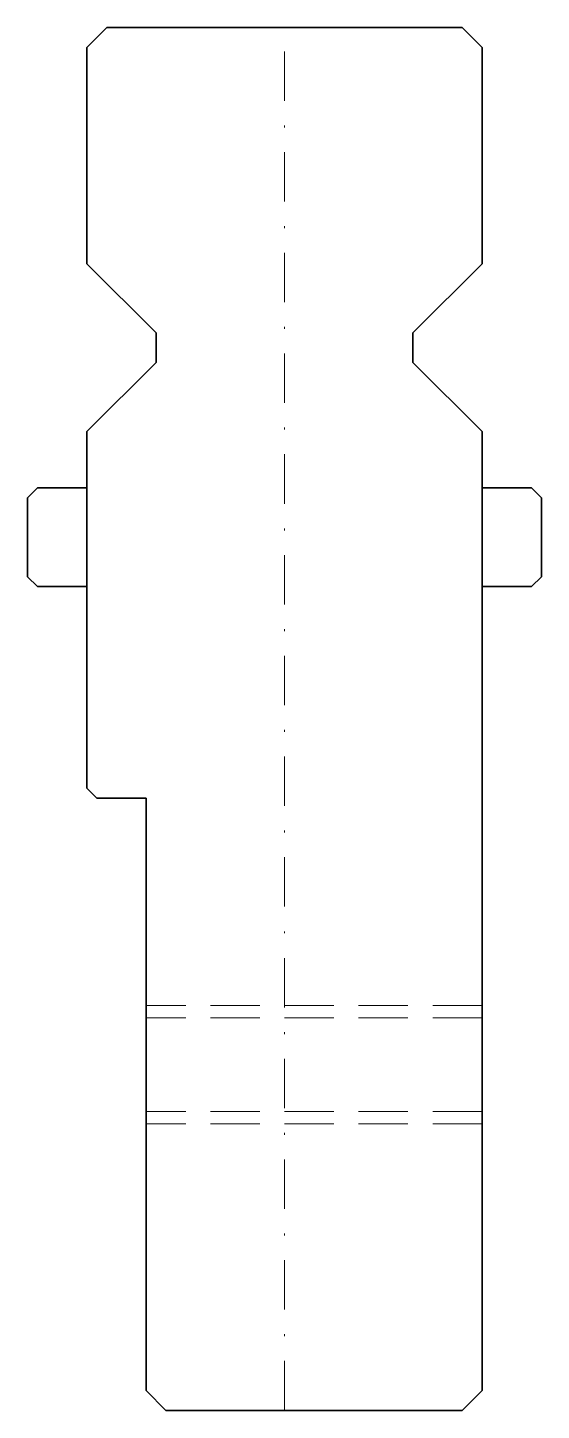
# Model space of a CAD drawing. Header units: millimetres. Extents: x -13 to 13, y 0 to 70.
import ezdxf

# ---------------------------------------------------------------- set-up
doc = ezdxf.new("R2010")
doc.units = ezdxf.units.MM
doc.header["$LTSCALE"] = 5
for name, pattern in [('AUSGEZOGEN', [0]), ('DASHDOT', [1, 0.5, -0.25, 0, -0.25]), ('DASHED', [0.75, 0.5, -0.25])]:
    doc.linetypes.add(name, pattern=pattern)
doc.layers.add('2', color=7, linetype='Continuous')

msp = doc.modelspace()

# ---------------------------------------------------------------- linework, layer by layer
at = {"layer": '2', "color": 7, "linetype": 'AUSGEZOGEN', "lineweight": 35}
for p, q in [((-9, 70), (-10, 69)), ((9, 70), (-9, 70)), ((10, 69), (9, 70)), ((-10, 69), (-10, 58.05)), ((10, 58.05), (10, 69)), ((-10, 58.05), (-6.5, 54.55)), ((6.5, 54.55), (10, 58.05)), ((-6.5, 54.55), (-6.5, 53.05)), ((6.5, 53.05), (6.5, 54.55)), ((-6.5, 53.05), (-10, 49.55)), ((10, 49.55), (6.5, 53.05)), ((-10, 49.55), (-10, 31.5)), ((10, 1), (10, 49.55)), ((-12.5, 46.7), (-13, 46.2)), ((-13, 46.2), (-13, 42.2)), ((-12.5, 46.7), (-10, 46.7)), ((10, 46.7), (12.5, 46.7)), ((13, 46.2), (12.5, 46.7)), ((13, 42.2), (13, 46.2)), ((-13, 42.2), (-12.5, 41.7)), ((12.5, 41.7), (13, 42.2)), ((-12.5, 41.7), (-10, 41.7)), ((10, 41.7), (12.5, 41.7)), ((-10, 31.5), (-9.5, 31)), ((-9.5, 31), (-7, 31)), ((-7, 31), (-7, 1)), ((-7, 1), (-6, 0)), ((9, 0), (10, 1)), ((-6, 0), (9, 0))]:
    msp.add_line(p, q, dxfattribs=at)
at = {"layer": '2', "color": 7, "linetype": 'DASHDOT', "lineweight": 18}
msp.add_line((0, 0), (0, 70), dxfattribs=at)
at = {"layer": '2', "color": 7, "linetype": 'DASHED', "lineweight": 18}
for p, q in [((10, 20.5), (-7, 20.5)), ((10, 19.875), (-7, 19.875)), ((10, 15.125), (-7, 15.125)), ((10, 14.5), (-7, 14.5))]:
    msp.add_line(p, q, dxfattribs=at)

doc.saveas('drawing.dxf')
